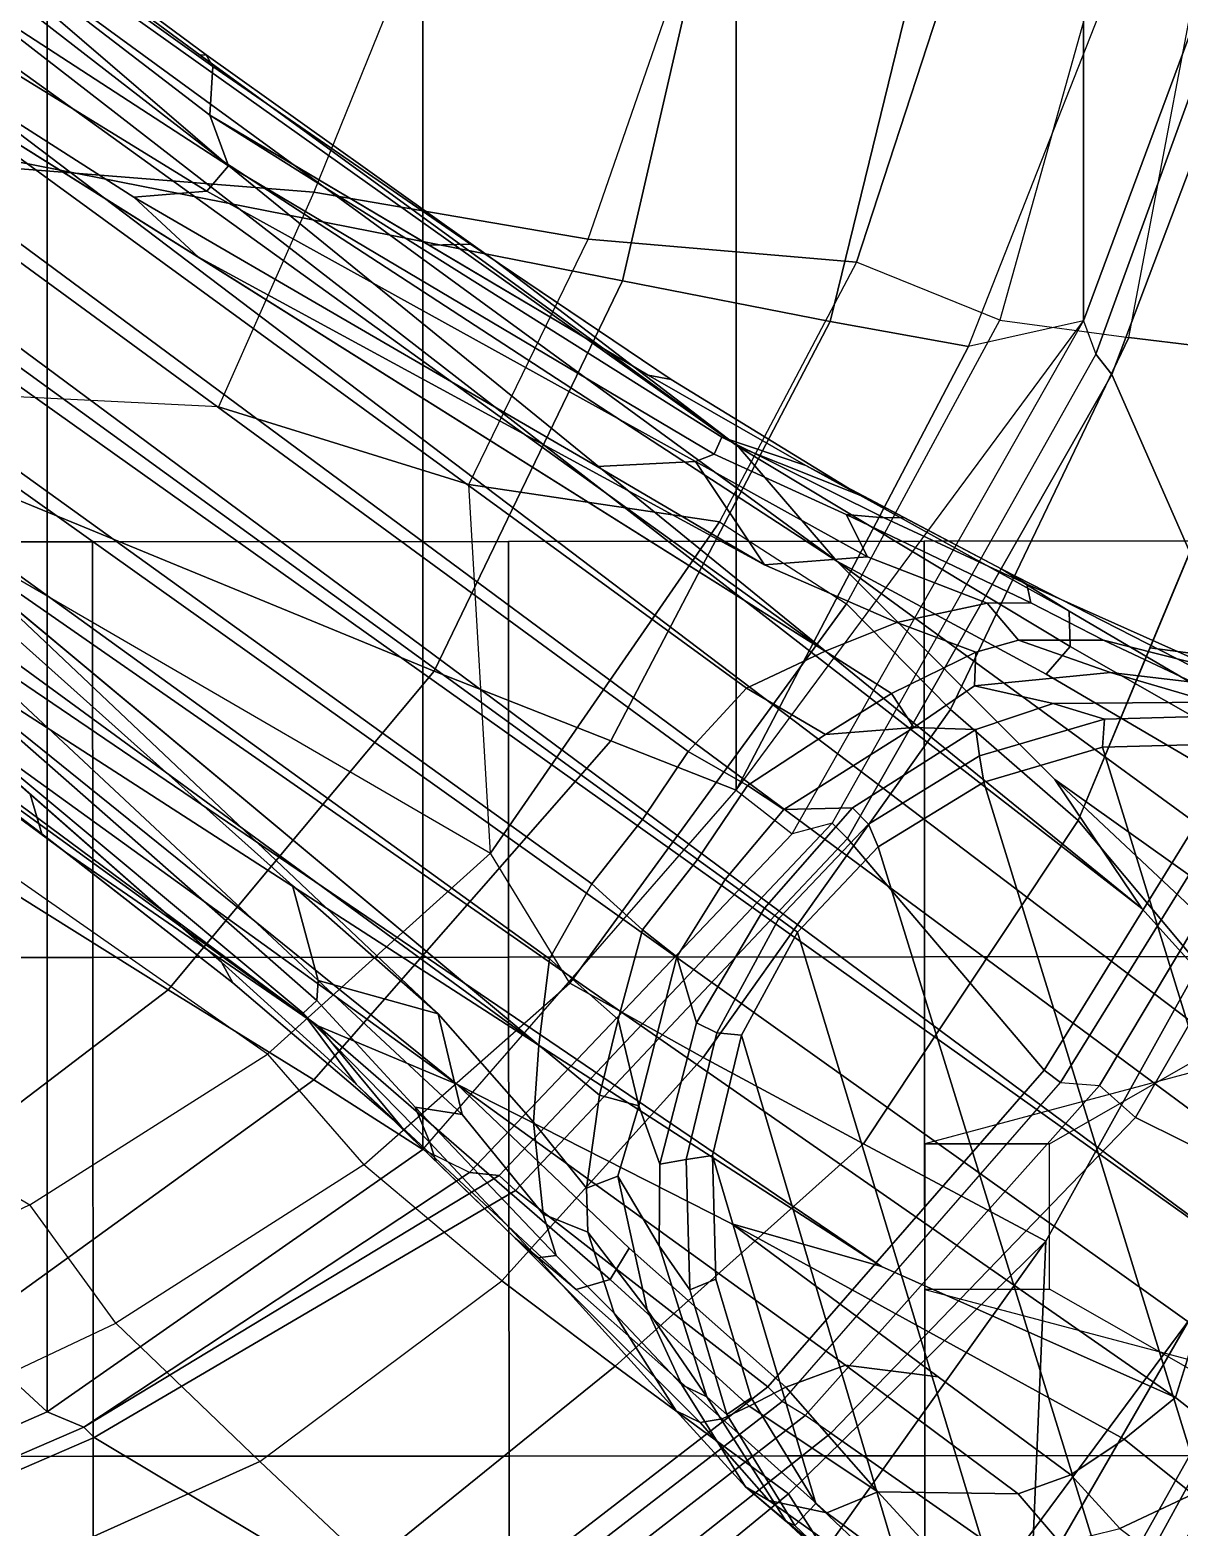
# Model space of a CAD drawing. Header units: inches. Extents: x -15.6 to 12, y -13.7 to 13.7.
# Drawn here: x 9.017 to 10.744, y -8.284 to -6.033 of the extents above; entities that cross this region are included whole.
import ezdxf

# ---------------------------------------------------------------- set-up
doc = ezdxf.new("R2010")
doc.units = ezdxf.units.IN
doc.header["$MEASUREMENT"] = 0
for name, color, linetype in [('SEAT-BASE', 5, 'Continuous'), ('SEAT-CASTER', 5, 'Continuous'), ('SEAT-FABRIC', 5, 'Continuous'), ('SEAT-FRAME', 5, 'Continuous')]:
    doc.layers.add(name, color=color, linetype=linetype)

msp = doc.modelspace()

# ---------------------------------------------------------------- linework, layer by layer
at = {"layer": 'SEAT-BASE'}
for points in [[(1.2583, -0.5087, 4.3018), (10.212, -6.9666, 3.2423), (10.0935, -7.0222, 3.1616), (1.2453, -0.5667, 4.1832)], [(1.2583, -0.5087, 4.3018), (1.6317, -0.6604, 5.6622), (8.3276, -5.7822, 3.9879), (10.212, -6.9666, 3.2423)], [(1.2144, -0.6768, 4.119), (1.2453, -0.5667, 4.1832), (10.0935, -7.0222, 3.1616), (10.0057, -7.1175, 3.1096)], [(1.8442, -0.7627, 6.6264), (11.0112, -7.713, 4.1389), (10.6876, -7.3537, 4.2077), (1.9818, -0.6018, 6.5161)], [(10.6876, -7.3537, 4.2077), (9.3076, -6.2305, 4.5256), (2.1183, -0.6616, 6.4477), (1.9818, -0.6018, 6.5161)], [(2.1183, -0.6616, 6.4477), (9.3076, -6.2305, 4.5256), (8.7499, -5.7517, 4.6397), (2.1513, -0.6307, 6.3972)], [(1.2144, -0.6768, 4.119), (10.0057, -7.1175, 3.1096), (9.9373, -7.2199, 3.0957), (1.1167, -0.8113, 4.119)], [(10.9221, -7.7762, 4.1776), (11.0112, -7.713, 4.1389), (1.8442, -0.7627, 6.6264), (1.7632, -0.9924, 6.6746)], [(1.1167, -0.8113, 4.119), (9.9373, -7.2199, 3.0957), (9.861, -7.3166, 3.1096), (1.019, -0.9459, 4.119)], [(0.9238, -1.0093, 4.1832), (1.019, -0.9459, 4.119), (9.861, -7.3166, 3.1096), (9.7976, -7.4295, 3.1616)], [(0.9238, -1.0093, 4.1832), (9.7976, -7.4295, 3.1616), (9.7813, -7.5593, 3.2423), (0.8726, -1.0395, 4.3018)], [(10.8603, -7.8897, 4.1833), (10.9221, -7.7762, 4.1776), (1.7632, -0.9924, 6.6746), (1.7169, -1.1045, 6.6862)], [(1.1323, -1.3477, 5.6622), (0.8726, -1.0395, 4.3018), (9.7813, -7.5593, 3.2423), (8.0726, -6.1332, 3.9879)], [(10.8603, -7.8897, 4.1833), (1.7169, -1.1045, 6.6862), (1.581, -1.2915, 6.6862), (10.8596, -7.8907, 4.1833)], [(1.581, -1.2915, 6.6862), (1.4887, -1.3703, 6.6746), (10.7707, -7.9846, 4.1776), (10.8596, -7.8907, 4.1833)], [(1.4887, -1.3703, 6.6746), (1.2953, -1.5183, 6.6264), (10.7381, -8.0888, 4.1389), (10.7707, -7.9846, 4.1776)], [(1.1848, -1.6988, 6.5161), (10.2964, -7.8921, 4.2077), (10.7381, -8.0888, 4.1389), (1.2953, -1.5183, 6.6264)], [(1.1848, -1.6988, 6.5161), (1.2838, -1.8102, 6.4477), (8.8018, -6.9268, 4.5256), (10.2964, -7.8921, 4.2077)], [(10.2295, -6.8314, 4.2497), (10.0817, -6.6598, 4.2317), (8.6059, -5.6101, 4.6557), (8.7499, -5.7517, 4.6397)], [(10.0817, -6.6598, 4.2317), (9.2724, -6.0707, 4.416), (8.7647, -5.697, 4.5664), (8.6059, -5.6101, 4.6557)], [(9.3151, -6.237, 4.1894), (9.2825, -6.2752, 4.1118), (8.4075, -5.7367, 4.297), (8.4414, -5.6689, 4.4046)], [(8.7338, -5.7362, 4.4201), (9.2871, -6.1608, 4.2504), (9.3151, -6.237, 4.1894), (8.4414, -5.6689, 4.4046)], [(9.2818, -6.0703, 4.3884), (9.2917, -6.0879, 4.3311), (8.7589, -5.7068, 4.4593), (8.7405, -5.6696, 4.5207)], [(8.7647, -5.697, 4.5664), (9.2724, -6.0707, 4.416), (9.2818, -6.0703, 4.3884), (8.7405, -5.6696, 4.5207)], [(8.7589, -5.7068, 4.4593), (9.2917, -6.0879, 4.3311), (9.2871, -6.1608, 4.2504), (8.7338, -5.7362, 4.4201)], [(8.4075, -5.7367, 4.297), (9.2825, -6.2752, 4.1118), (9.173, -6.284, 3.9866), (8.366, -5.7674, 4.1787)], [(10.2295, -6.8314, 4.2497), (10.2295, -6.8314, 4.2497), (8.7499, -5.7517, 4.6397), (9.3076, -6.2305, 4.5256)], [(9.173, -6.284, 3.9866), (9.2698, -6.3744, 3.6151), (8.3276, -5.7822, 3.9879), (8.366, -5.7674, 4.1787)], [(10.0817, -6.6598, 4.2317), (9.7158, -6.38, 4.2699), (9.2818, -6.0703, 4.3884), (9.2724, -6.0707, 4.416)], [(9.6787, -6.3547, 4.2507), (9.2917, -6.0879, 4.3311), (9.2818, -6.0703, 4.3884), (9.7158, -6.38, 4.2699)], [(9.2917, -6.0879, 4.3311), (9.6787, -6.3547, 4.2507), (9.6165, -6.3564, 4.1842), (9.2871, -6.1608, 4.2504)], [(9.3151, -6.237, 4.1894), (9.2871, -6.1608, 4.2504), (10.0565, -6.645, 4.0229), (10.0448, -6.6706, 3.9542)], [(9.2871, -6.1608, 4.2504), (9.9459, -6.552, 4.118), (10.1827, -6.6878, 4.0514), (10.0565, -6.645, 4.0229)], [(10.5569, -7.1597, 4.209), (10.2295, -6.8314, 4.2497), (9.3076, -6.2305, 4.5256), (10.6876, -7.3537, 4.2077)], [(10.017, -6.6817, 3.8836), (9.2825, -6.2752, 4.1118), (9.3151, -6.237, 4.1894), (10.0448, -6.6706, 3.9542)], [(10.017, -6.6817, 3.8836), (9.869, -6.6891, 3.6212), (9.173, -6.284, 3.9866), (9.2825, -6.2752, 4.1118)], [(10.1205, -6.8372, 3.4546), (9.2698, -6.3744, 3.6151), (9.173, -6.284, 3.9866), (9.869, -6.6891, 3.6212)], [(9.6165, -6.3564, 4.1842), (9.6787, -6.3547, 4.2507), (9.9804, -6.5584, 4.1628), (9.9459, -6.552, 4.118)], [(9.7158, -6.38, 4.2699), (9.9804, -6.5584, 4.1628), (9.6787, -6.3547, 4.2507), (9.7158, -6.38, 4.2699)], [(10.212, -6.9666, 3.2423), (9.2698, -6.3744, 3.6151), (10.1205, -6.8372, 3.4546), (10.3195, -6.9237, 3.3711)], [(9.7158, -6.38, 4.2699), (10.0817, -6.6598, 4.2317), (10.2641, -6.7322, 4.0827), (9.9804, -6.5584, 4.1628)], [(8.1741, -6.5443, 4.6397), (7.9949, -6.4511, 4.6557), (9.4493, -7.5303, 4.2317), (9.6581, -7.6178, 4.2497)], [(7.9949, -6.4511, 4.6557), (8.1267, -6.5753, 4.5664), (8.6389, -6.9426, 4.416), (9.4493, -7.5303, 4.2317)], [(8.8018, -6.9268, 4.5256), (8.1741, -6.5443, 4.6397), (9.6581, -7.6178, 4.2497)], [(9.9804, -6.5584, 4.1628), (10.2641, -6.7322, 4.0827), (10.1827, -6.6878, 4.0514), (9.9459, -6.552, 4.118)], [(10.0565, -6.645, 4.0229), (10.3004, -6.7661, 3.9362), (10.2432, -6.7614, 3.887), (10.0448, -6.6706, 3.9542)], [(10.1827, -6.6878, 4.0514), (10.3299, -6.7656, 3.9883), (10.3004, -6.7661, 3.9362), (10.0565, -6.645, 4.0229)], [(10.0817, -6.6598, 4.2317), (10.2295, -6.8314, 4.2497), (10.544, -7.0015, 4.1297), (10.5801, -6.96, 4.0508)], [(10.2641, -6.7322, 4.0827), (10.0817, -6.6598, 4.2317), (10.5801, -6.96, 4.0508), (10.5783, -6.9067, 3.9476)], [(9.869, -6.6891, 3.6212), (9.869, -6.6891, 3.6212), (10.017, -6.6817, 3.8836), (10.1205, -6.8372, 3.4546)], [(10.017, -6.6817, 3.8836), (10.0448, -6.6706, 3.9542), (10.2432, -6.7614, 3.887), (10.2754, -6.8251, 3.6382)], [(10.1205, -6.8372, 3.4546), (10.017, -6.6817, 3.8836), (10.2754, -6.8251, 3.6382), (10.1205, -6.8372, 3.4546)], [(10.1827, -6.6878, 4.0514), (10.2641, -6.7322, 4.0827), (10.5783, -6.9067, 3.9476), (10.4771, -6.8434, 3.9252)], [(10.2432, -6.7614, 3.887), (10.3004, -6.7661, 3.9362), (10.5151, -6.8662, 3.8366), (10.5209, -6.894, 3.6521)], [(10.2432, -6.7614, 3.887), (10.5209, -6.894, 3.6521), (10.4555, -6.8944, 3.5576), (10.2754, -6.8251, 3.6382)], [(10.3004, -6.7661, 3.9362), (10.3299, -6.7656, 3.9883), (10.4771, -6.8434, 3.9252), (10.5151, -6.8662, 3.8366)], [(9.4114, -7.3189, 3.6212), (8.8111, -6.7822, 3.9866), (8.9269, -6.8463, 3.6151), (9.63, -7.5123, 3.4546)], [(8.8365, -6.889, 4.1118), (8.8111, -6.7822, 3.9866), (9.4114, -7.3189, 3.6212), (9.4501, -7.462, 3.8836)], [(10.2754, -6.8251, 3.6382), (10.4555, -6.8944, 3.5576), (10.3195, -6.9237, 3.3711), (10.1205, -6.8372, 3.4546)], [(10.5569, -7.1597, 4.209), (10.8714, -7.3838, 4.1157), (10.8117, -7.2567, 4.0889), (10.2295, -6.8314, 4.2497)], [(10.8157, -7.161, 4.0121), (10.544, -7.0015, 4.1297), (10.2295, -6.8314, 4.2497), (10.8117, -7.2567, 4.0889)], [(9.7737, -7.6749, 3.3711), (9.63, -7.5123, 3.4546), (8.9269, -6.8463, 3.6151), (9.7813, -7.5593, 3.2423)], [(10.4771, -6.8434, 3.9252), (10.8262, -7.0221, 3.7598), (10.7986, -6.9931, 3.6981), (10.5151, -6.8662, 3.8366)], [(10.5783, -6.9067, 3.9476), (10.8312, -7.0551, 3.8395), (10.8262, -7.0221, 3.7598), (10.4771, -6.8434, 3.9252)], [(10.5151, -6.8662, 3.8366), (10.7986, -6.9931, 3.6981), (10.6303, -6.9502, 3.4853), (10.5209, -6.894, 3.6521)], [(9.4481, -7.4919, 3.9542), (8.8103, -6.9318, 4.1894), (8.8365, -6.889, 4.1118), (9.4501, -7.462, 3.8836)], [(10.3195, -6.9237, 3.3711), (10.4555, -6.8944, 3.5576), (10.5022, -6.9501, 3.3761), (10.4384, -6.9684, 3.297)], [(10.5022, -6.9501, 3.3761), (10.4555, -6.8944, 3.5576), (10.5209, -6.894, 3.6521), (10.6303, -6.9502, 3.4853)], [(10.5801, -6.96, 4.0508), (10.8255, -7.0998, 3.9284), (10.8312, -7.0551, 3.8395), (10.5783, -6.9067, 3.9476)], [(8.7292, -6.9288, 4.2504), (9.017, -7.1816, 4.1842), (9.0346, -7.2412, 4.2507), (8.6612, -6.9557, 4.3311)], [(9.4481, -7.4919, 3.9542), (9.4274, -7.5109, 4.0229), (8.7292, -6.9288, 4.2504), (8.8103, -6.9318, 4.1894)], [(9.4274, -7.5109, 4.0229), (9.5071, -7.6176, 4.0514), (9.3048, -7.4345, 4.118), (8.7292, -6.9288, 4.2504)], [(10.2964, -7.8921, 4.2077), (8.8018, -6.9268, 4.5256), (9.6581, -7.6178, 4.2497), (10.0716, -7.8278, 4.209)], [(10.3195, -6.9237, 3.3711), (10.4384, -6.9684, 3.297), (10.3115, -7.0306, 3.1548), (10.212, -6.9666, 3.2423)], [(8.6389, -6.9426, 4.416), (8.6415, -6.9517, 4.3884), (9.0701, -7.2688, 4.2699), (9.4493, -7.5303, 4.2317)], [(9.0701, -7.2688, 4.2699), (8.6415, -6.9517, 4.3884), (8.6612, -6.9557, 4.3311), (9.0346, -7.2412, 4.2507)], [(10.6407, -6.9987, 3.2302), (10.4361, -7.019, 3.1629), (10.4384, -6.9684, 3.297), (10.5022, -6.9501, 3.3761)], [(10.6303, -6.9502, 3.4853), (10.7639, -7.0134, 3.2382), (10.6407, -6.9987, 3.2302), (10.5022, -6.9501, 3.3761)], [(10.6303, -6.9502, 3.4853), (10.7986, -6.9931, 3.6981), (10.9392, -7.057, 3.395), (10.7639, -7.0134, 3.2382)], [(10.3115, -7.0306, 3.1548), (10.2121, -7.0919, 3.0957), (10.0935, -7.0222, 3.1616), (10.212, -6.9666, 3.2423)], [(10.4361, -7.019, 3.1629), (10.3451, -7.0818, 3.053), (10.3115, -7.0306, 3.1548), (10.4384, -6.9684, 3.297)], [(10.544, -7.0015, 4.1297), (10.8157, -7.161, 4.0121), (10.8255, -7.0998, 3.9284), (10.5801, -6.96, 4.0508)], [(10.6407, -6.9987, 3.2302), (10.7929, -7.0435, 3.0257), (10.5547, -7.0456, 3.0201), (10.4361, -7.019, 3.1629)], [(10.7929, -7.0435, 3.0257), (10.6407, -6.9987, 3.2302), (10.7639, -7.0134, 3.2382), (10.7929, -7.0435, 3.0257)], [(10.0057, -7.1175, 3.1096), (10.0935, -7.0222, 3.1616), (10.2121, -7.0919, 3.0957), (10.0953, -7.1688, 3.0684)], [(10.3451, -7.0818, 3.053), (10.4361, -7.019, 3.1629), (10.5547, -7.0456, 3.0201), (10.4384, -7.0846, 2.9578)], [(10.3451, -7.0818, 3.053), (10.3451, -7.0818, 3.053), (10.2121, -7.0919, 3.0957), (10.3115, -7.0306, 3.1548)], [(10.6317, -7.0688, 2.6048), (10.5547, -7.0456, 3.0201), (10.7929, -7.0435, 3.0257), (10.8274, -7.0637, 2.6048)], [(10.4384, -7.0846, 2.9578), (10.5547, -7.0456, 3.0201), (10.6317, -7.0688, 2.6048), (10.444, -7.1244, 2.6048)], [(10.8147, -7.1063, 2.5724), (10.6287, -7.1112, 2.5724), (10.6317, -7.0688, 2.6048), (10.8274, -7.0637, 2.6048)], [(10.2121, -7.0919, 3.0957), (10.3451, -7.0818, 3.053), (10.1498, -7.2051, 3.0153), (10.0953, -7.1688, 3.0684)], [(10.1498, -7.2051, 3.0153), (10.3451, -7.0818, 3.053), (10.4384, -7.0846, 2.9578), (10.2531, -7.2025, 2.9051)], [(10.277, -7.2267, 2.6048), (10.2531, -7.2025, 2.9051), (10.4384, -7.0846, 2.9578), (10.444, -7.1244, 2.6048)], [(10.6287, -7.1112, 2.5724), (10.4503, -7.164, 2.5724), (10.444, -7.1244, 2.6048), (10.6317, -7.0688, 2.6048)], [(11.0414, -8.4507, 2.5724), (10.863, -8.5035, 2.5724), (10.4503, -7.164, 2.5724), (10.6287, -7.1112, 2.5724)], [(11.0414, -8.4507, 2.5724), (10.6287, -7.1112, 2.5724), (10.8147, -7.1063, 2.5724), (11.2, -8.3534, 2.5724)], [(9.9373, -7.2199, 3.0957), (10.0057, -7.1175, 3.1096), (10.0953, -7.1688, 3.0684), (10.0198, -7.2798, 3.0501)], [(10.4503, -7.164, 2.5724), (10.2917, -7.2612, 2.5724), (10.277, -7.2267, 2.6048), (10.444, -7.1244, 2.6048)], [(10.0953, -7.1688, 3.0684), (10.1498, -7.2051, 3.0153), (10.0617, -7.3103, 3.0066), (10.0198, -7.2798, 3.0501)], [(10.677, -8.5084, 2.5724), (10.2917, -7.2612, 2.5724), (10.4503, -7.164, 2.5724), (10.863, -8.5035, 2.5724)], [(11.0472, -7.6204, 4.1008), (10.5569, -7.1597, 4.209), (10.6876, -7.3537, 4.2077), (11.0112, -7.713, 4.1389)], [(11.0732, -7.5278, 4.0477), (10.8714, -7.3838, 4.1157), (10.5569, -7.1597, 4.209), (11.0472, -7.6204, 4.1008)], [(9.3048, -7.4345, 4.118), (9.3215, -7.4653, 4.1628), (9.0346, -7.2412, 4.2507), (9.017, -7.1816, 4.1842)], [(10.0617, -7.3103, 3.0066), (10.1498, -7.2051, 3.0153), (10.2531, -7.2025, 2.9051), (10.1207, -7.3531, 2.8947)], [(10.1207, -7.3531, 2.8947), (10.2531, -7.2025, 2.9051), (10.277, -7.2267, 2.6048), (10.1422, -7.3688, 2.6048)], [(10.0198, -7.2798, 3.0501), (9.9375, -7.386, 3.0684), (9.861, -7.3166, 3.1096), (9.9373, -7.2199, 3.0957)], [(9.0701, -7.2688, 4.2699), (9.0346, -7.2412, 4.2507), (9.3215, -7.4653, 4.1628), (9.0701, -7.2688, 4.2699)], [(10.2917, -7.2612, 2.5724), (10.1703, -7.3892, 2.5724), (10.1422, -7.3688, 2.6048), (10.277, -7.2267, 2.6048)], [(9.3215, -7.4653, 4.1628), (9.5745, -7.6814, 4.0827), (9.4493, -7.5303, 4.2317), (9.0701, -7.2688, 4.2699)], [(10.677, -8.5084, 2.5724), (10.4961, -8.4649, 2.5724), (10.1703, -7.3892, 2.5724), (10.2917, -7.2612, 2.5724)], [(10.0198, -7.2798, 3.0501), (10.0617, -7.3103, 3.0066), (9.9889, -7.4265, 3.0153), (9.9375, -7.386, 3.0684)], [(10.1207, -7.3531, 2.8947), (10.0184, -7.5256, 2.9051), (9.9889, -7.4265, 3.0153), (10.0617, -7.3103, 3.0066)], [(9.63, -7.5123, 3.4546), (9.4501, -7.462, 3.8836), (9.4114, -7.3189, 3.6212)], [(9.9375, -7.386, 3.0684), (9.9005, -7.5208, 3.0957), (9.7976, -7.4295, 3.1616), (9.861, -7.3166, 3.1096)], [(10.1422, -7.3688, 2.6048), (10.0488, -7.5408, 2.6048), (10.0184, -7.5256, 2.9051), (10.1207, -7.3531, 2.8947)], [(10.0488, -7.5408, 2.6048), (10.1422, -7.3688, 2.6048), (10.1703, -7.3892, 2.5724), (10.0861, -7.5441, 2.5724)], [(9.9375, -7.386, 3.0684), (9.9889, -7.4265, 3.0153), (9.932, -7.6503, 3.053), (9.9005, -7.5208, 3.0957)], [(10.3326, -8.3762, 2.5724), (10.0861, -7.5441, 2.5724), (10.1703, -7.3892, 2.5724), (10.4961, -8.4649, 2.5724)], [(10.0184, -7.5256, 2.9051), (9.9635, -7.7382, 2.9578), (9.932, -7.6503, 3.053), (9.9889, -7.4265, 3.0153)], [(9.3048, -7.4345, 4.118), (9.5071, -7.6176, 4.0514), (9.5745, -7.6814, 4.0827), (9.3215, -7.4653, 4.1628)], [(9.7813, -7.5593, 3.2423), (9.7976, -7.4295, 3.1616), (9.9005, -7.5208, 3.0957), (9.8729, -7.6342, 3.1548)], [(9.6664, -7.6634, 3.6382), (9.5957, -7.6525, 3.887), (9.4481, -7.4919, 3.9542), (9.4501, -7.462, 3.8836)], [(9.63, -7.5123, 3.4546), (9.6664, -7.6634, 3.6382), (9.4501, -7.462, 3.8836), (9.63, -7.5123, 3.4546)], [(9.4481, -7.4919, 3.9542), (9.5957, -7.6525, 3.887), (9.6179, -7.7054, 3.9362), (9.4274, -7.5109, 4.0229)], [(9.4274, -7.5109, 4.0229), (9.6179, -7.7054, 3.9362), (9.6266, -7.7336, 3.9883), (9.5071, -7.6176, 4.0514)], [(9.63, -7.5123, 3.4546), (9.7737, -7.6749, 3.3711), (9.7879, -7.8133, 3.5576), (9.6664, -7.6634, 3.6382)], [(9.8888, -7.9115, 4.0508), (9.9171, -7.8643, 4.1297), (9.6581, -7.6178, 4.2497), (9.4493, -7.5303, 4.2317)], [(9.8375, -7.9263, 3.9476), (9.8888, -7.9115, 4.0508), (9.4493, -7.5303, 4.2317), (9.5745, -7.6814, 4.0827)], [(9.8729, -7.6342, 3.1548), (9.9005, -7.5208, 3.0957), (9.932, -7.6503, 3.053)], [(10.0031, -7.7312, 2.6048), (9.9635, -7.7382, 2.9578), (10.0184, -7.5256, 2.9051), (10.0488, -7.5408, 2.6048)], [(9.7813, -7.5593, 3.2423), (9.8729, -7.6342, 3.1548), (9.853, -7.7742, 3.297), (9.7737, -7.6749, 3.3711)], [(10.0031, -7.7312, 2.6048), (10.0488, -7.5408, 2.6048), (10.0861, -7.5441, 2.5724), (10.0427, -7.7251, 2.5724)], [(10.3326, -8.3762, 2.5724), (10.1976, -8.2481, 2.5724), (10.0427, -7.7251, 2.5724), (10.0861, -7.5441, 2.5724)], [(9.7461, -7.8496, 3.9252), (9.8375, -7.9263, 3.9476), (9.5745, -7.6814, 4.0827), (9.5071, -7.6176, 4.0514)], [(9.6581, -7.6178, 4.2497), (10.2426, -8.0401, 4.0889), (10.3818, -8.0576, 4.1157), (10.0716, -7.8278, 4.209)], [(10.2426, -8.0401, 4.0889), (9.6581, -7.6178, 4.2497), (9.9171, -7.8643, 4.1297), (10.1528, -8.0734, 4.0121)], [(9.8077, -7.8756, 3.6521), (9.7795, -7.8787, 3.8366), (9.6179, -7.7054, 3.9362), (9.5957, -7.6525, 3.887)], [(9.6664, -7.6634, 3.6382), (9.7879, -7.8133, 3.5576), (9.8077, -7.8756, 3.6521), (9.5957, -7.6525, 3.887)], [(9.853, -7.7742, 3.297), (9.8729, -7.6342, 3.1548), (9.932, -7.6503, 3.053), (9.9004, -7.7563, 3.1629)], [(9.9635, -7.7382, 2.9578), (9.9624, -7.8609, 3.0201), (9.9004, -7.7563, 3.1629), (9.932, -7.6503, 3.053)], [(9.853, -7.7742, 3.297), (9.8552, -7.8405, 3.3761), (9.7879, -7.8133, 3.5576), (9.7737, -7.6749, 3.3711)], [(9.7795, -7.8787, 3.8366), (9.7461, -7.8496, 3.9252), (9.6266, -7.7336, 3.9883), (9.6179, -7.7054, 3.9362)], [(10.0031, -7.7312, 2.6048), (10.0082, -7.927, 2.6048), (9.9624, -7.8609, 3.0201), (9.9635, -7.7382, 2.9578)], [(10.0082, -7.927, 2.6048), (10.0031, -7.7312, 2.6048), (10.0427, -7.7251, 2.5724), (10.0476, -7.9111, 2.5724)], [(10.1004, -8.0894, 2.5724), (10.0476, -7.9111, 2.5724), (10.0427, -7.7251, 2.5724), (10.1976, -8.2481, 2.5724)], [(9.8552, -7.8405, 3.3761), (9.853, -7.7742, 3.297), (9.9004, -7.7563, 3.1629), (9.9443, -7.9572, 3.2302)], [(9.9004, -7.7563, 3.1629), (9.9624, -7.8609, 3.0201), (10.034, -8.0881, 3.0257), (9.9443, -7.9572, 3.2302)], [(9.8949, -7.9623, 3.4853), (9.8077, -7.8756, 3.6521), (9.7879, -7.8133, 3.5576), (9.8552, -7.8405, 3.3761)], [(10.7381, -8.0888, 4.1389), (10.2964, -7.8921, 4.2077), (10.0716, -7.8278, 4.209), (10.6612, -8.1517, 4.1008)], [(10.6612, -8.1517, 4.1008), (10.0716, -7.8278, 4.209), (10.3818, -8.0576, 4.1157), (10.5811, -8.205, 4.0477)], [(9.7795, -7.8787, 3.8366), (9.9878, -8.1091, 3.6981), (10.0239, -8.1264, 3.7598), (9.7461, -7.8496, 3.9252)], [(9.7461, -7.8496, 3.9252), (10.0239, -8.1264, 3.7598), (10.0568, -8.1209, 3.8395), (9.8375, -7.9263, 3.9476)], [(9.8552, -7.8405, 3.3761), (9.9443, -7.9572, 3.2302), (9.9964, -8.0698, 3.2382), (9.8949, -7.9623, 3.4853)], [(9.8077, -7.8756, 3.6521), (9.8949, -7.9623, 3.4853), (9.9878, -8.1091, 3.6981), (9.7795, -7.8787, 3.8366)], [(9.8888, -7.9115, 4.0508), (10.0976, -8.1017, 3.9284), (10.1528, -8.0734, 4.0121), (9.9171, -7.8643, 4.1297)], [(10.0638, -8.1147, 2.6048), (10.034, -8.0881, 3.0257), (9.9624, -7.8609, 3.0201), (10.0082, -7.927, 2.6048)], [(9.8375, -7.9263, 3.9476), (10.0568, -8.1209, 3.8395), (10.0976, -8.1017, 3.9284), (9.8888, -7.9115, 4.0508)], [(10.0638, -8.1147, 2.6048), (10.0082, -7.927, 2.6048), (10.0476, -7.9111, 2.5724), (10.1004, -8.0894, 2.5724)], [(9.9964, -8.0698, 3.2382), (10.092, -8.223, 3.395), (9.9878, -8.1091, 3.6981), (9.8949, -7.9623, 3.4853)], [(10.034, -8.0881, 3.0257), (9.9964, -8.0698, 3.2382), (9.9443, -7.9572, 3.2302), (10.034, -8.0881, 3.0257)], [(10.7381, -8.0888, 4.1389), (10.8989, -8.2155, 4.0332), (10.978, -8.1412, 4.059), (10.7707, -7.9846, 4.1776)], [(10.1528, -8.0734, 4.0121), (10.2908, -8.2308, 3.8747), (10.5018, -8.2337, 3.9934), (10.2426, -8.0401, 4.0889)], [(10.5811, -8.205, 4.0477), (10.3818, -8.0576, 4.1157), (10.2426, -8.0401, 4.0889), (10.5018, -8.2337, 3.9934)], [(9.9964, -8.0698, 3.2382), (10.034, -8.0881, 3.0257), (10.153, -8.2752, 3.1412), (10.092, -8.223, 3.395)], [(10.2908, -8.2308, 3.8747), (10.1528, -8.0734, 4.0121), (10.0976, -8.1017, 3.9284), (10.2908, -8.2308, 3.8747)], [(10.0638, -8.1147, 2.6048), (10.1661, -8.2816, 2.6048), (10.153, -8.2752, 3.1412), (10.034, -8.0881, 3.0257)], [(10.0568, -8.1209, 3.8395), (10.2145, -8.2624, 3.7177), (10.2908, -8.2308, 3.8747), (10.0976, -8.1017, 3.9284)], [(10.1661, -8.2816, 2.6048), (10.0638, -8.1147, 2.6048), (10.1004, -8.0894, 2.5724), (10.1976, -8.2481, 2.5724)], [(10.7381, -8.0888, 4.1389), (10.6612, -8.1517, 4.1008), (10.7645, -8.234, 4.0356), (10.8989, -8.2155, 4.0332)], [(9.9878, -8.1091, 3.6981), (10.092, -8.223, 3.395), (10.1273, -8.2437, 3.5956), (10.0239, -8.1264, 3.7598)], [(10.1273, -8.2437, 3.5956), (10.2145, -8.2624, 3.7177), (10.0568, -8.1209, 3.8395), (10.0239, -8.1264, 3.7598)], [(10.5811, -8.205, 4.0477), (10.6546, -8.2858, 3.9782), (10.7645, -8.234, 4.0356), (10.6612, -8.1517, 4.1008)], [(10.5811, -8.205, 4.0477), (10.5018, -8.2337, 3.9934), (10.5657, -8.3081, 3.9225), (10.6546, -8.2858, 3.9782)], [(10.153, -8.2752, 3.1412), (10.2802, -8.3938, 3.2632), (10.2645, -8.3681, 3.4209), (10.092, -8.223, 3.395)], [(10.2157, -8.3068, 3.5709), (10.1273, -8.2437, 3.5956), (10.092, -8.223, 3.395), (10.2645, -8.3681, 3.4209)], [(10.3554, -8.3673, 3.6344), (10.4175, -8.3688, 3.7066), (10.2908, -8.2308, 3.8747), (10.2145, -8.2624, 3.7177)], [(10.4175, -8.3688, 3.7066), (10.5657, -8.3081, 3.9225), (10.5018, -8.2337, 3.9934), (10.2908, -8.2308, 3.8747)], [(10.7776, -8.3785, 3.859), (10.8938, -8.3446, 3.8963), (10.7645, -8.234, 4.0356), (10.6546, -8.2858, 3.9782)], [(10.1273, -8.2437, 3.5956), (10.2157, -8.3068, 3.5709), (10.3554, -8.3673, 3.6344), (10.2145, -8.2624, 3.7177)], [(10.3082, -8.4164, 2.6048), (10.1661, -8.2816, 2.6048), (10.1976, -8.2481, 2.5724), (10.3326, -8.3762, 2.5724)], [(10.3082, -8.4164, 2.6048), (10.2802, -8.3938, 3.2632), (10.153, -8.2752, 3.1412), (10.1661, -8.2816, 2.6048)]]:
    msp.add_3dface(points, dxfattribs=at)
at = {"layer": 'SEAT-CASTER'}
for points, invisible_edges in [([(9.7357, -6.8019, 0.0025), (8.4857, -6.8028, 1.2525), (8.6732, -6.8027, 1.8775), (10.3607, -6.8014, 0.1587)], 5), ([(9.1107, -6.8023, 0.1587), (8.6732, -6.8027, 0.6275), (8.4857, -6.8028, 1.2525), (9.7357, -6.8019, 0.0025)], 4), ([(10.3607, -6.8014, 0.1587), (8.6732, -6.8027, 1.8775), (9.1107, -6.8023, 2.3462), (10.8294, -6.801, 0.6275)], 5), ([(10.8294, -6.801, 0.6275), (9.1107, -6.8023, 2.3462), (9.7357, -6.8019, 2.5025), (10.9857, -6.8009, 1.2525)], 5), ([(10.9857, -6.8009, 1.2525), (9.7357, -6.8019, 2.5025), (10.3607, -6.8014, 2.3462), (10.8294, -6.801, 1.8775)], 1), ([(8.4861, -7.4278, 1.2525), (9.7361, -7.4269, 0.0025), (10.3611, -7.4264, 0.1587), (8.6736, -7.4277, 1.8775)], 5), ([(8.6736, -7.4277, 0.6275), (9.1111, -7.4273, 0.1587), (9.7361, -7.4269, 0.0025), (8.4861, -7.4278, 1.2525)], 4), ([(8.6736, -7.4277, 1.8775), (10.3611, -7.4264, 0.1587), (10.8299, -7.426, 0.6275), (9.1111, -7.4273, 2.3462)], 5), ([(9.1111, -7.4273, 2.3462), (10.8299, -7.426, 0.6275), (10.9861, -7.4259, 1.2525), (9.7361, -7.4269, 2.5025)], 5), ([(9.7361, -7.4269, 2.5025), (10.9861, -7.4259, 1.2525), (10.8299, -7.426, 1.8775), (10.3611, -7.4264, 2.3462)], 1), ([(9.7367, -8.1769, 0.0025), (8.4867, -8.1778, 1.2525), (8.6742, -8.1777, 1.8775), (10.3617, -8.1764, 0.1587)], 5), ([(9.1117, -8.1773, 0.1587), (8.6742, -8.1777, 0.6275), (8.4867, -8.1778, 1.2525), (9.7367, -8.1769, 0.0025)], 4), ([(10.3617, -8.1764, 0.1587), (8.6742, -8.1777, 1.8775), (9.1117, -8.1773, 2.3462), (10.8305, -8.176, 0.6275)], 5), ([(10.8305, -8.176, 0.6275), (9.1117, -8.1773, 2.3462), (9.7367, -8.1769, 2.5025), (10.9867, -8.1759, 1.2525)], 5), ([(10.9867, -8.1759, 1.2525), (9.7367, -8.1769, 2.5025), (10.3617, -8.1764, 2.3462), (10.8305, -8.176, 1.8775)], 1)]:
    msp.add_3dface(points, dxfattribs=dict(at, invisible_edges=invisible_edges))
at = {"layer": 'SEAT-CASTER', "linetype": 'Continuous'}
for points in [[(9.1107, -6.8023, 0.1587), (9.1111, -7.4273, 0.1587), (8.6736, -7.4277, 0.6275), (8.6732, -6.8027, 0.6275)], [(8.6732, -6.8027, 1.8775), (8.6736, -7.4277, 1.8775), (9.1111, -7.4273, 2.3462), (9.1107, -6.8023, 2.3462)], [(9.7357, -6.8019, 0.0025), (9.7361, -7.4269, 0.0025), (9.1111, -7.4273, 0.1587), (9.1107, -6.8023, 0.1587)], [(9.1107, -6.8023, 2.3462), (9.1111, -7.4273, 2.3462), (9.7361, -7.4269, 2.5025), (9.7357, -6.8019, 2.5025)], [(10.3607, -6.8014, 0.1587), (10.3611, -7.4264, 0.1587), (9.7361, -7.4269, 0.0025), (9.7357, -6.8019, 0.0025)], [(9.7357, -6.8019, 2.5025), (9.7361, -7.4269, 2.5025), (10.3611, -7.4264, 2.3462), (10.3607, -6.8014, 2.3462)], [(10.8294, -6.801, 0.6275), (10.8299, -7.426, 0.6275), (10.3611, -7.4264, 0.1587), (10.3607, -6.8014, 0.1587)], [(10.3607, -6.8014, 2.3462), (10.3611, -7.4264, 2.3462), (10.8299, -7.426, 1.8775), (10.8294, -6.801, 1.8775)], [(8.6736, -7.4277, 1.8775), (8.6742, -8.1777, 1.8775), (9.1117, -8.1773, 2.3462), (9.1111, -7.4273, 2.3462)], [(9.1111, -7.4273, 2.3462), (9.1117, -8.1773, 2.3462), (9.7367, -8.1769, 2.5025), (9.7361, -7.4269, 2.5025)], [(9.7361, -7.4269, 2.5025), (9.7367, -8.1769, 2.5025), (10.3617, -8.1764, 2.3462), (10.3611, -7.4264, 2.3462)], [(10.3611, -7.4264, 2.3462), (10.3617, -8.1764, 2.3462), (10.8305, -8.176, 1.8775), (10.8299, -7.426, 1.8775)], [(9.1117, -8.1773, 0.1587), (9.1122, -8.8023, 0.1587), (8.6747, -8.8027, 0.6275), (8.6742, -8.1777, 0.6275)], [(8.6742, -8.1777, 1.8775), (8.6747, -8.8027, 1.8775), (9.1122, -8.8023, 2.3462), (9.1117, -8.1773, 2.3462)], [(9.7367, -8.1769, 0.0025), (9.7372, -8.8019, 0.0025), (9.1122, -8.8023, 0.1587), (9.1117, -8.1773, 0.1587)], [(9.1117, -8.1773, 2.3462), (9.1122, -8.8023, 2.3462), (9.7372, -8.8019, 2.5025), (9.7367, -8.1769, 2.5025)], [(10.3617, -8.1764, 0.1587), (10.3622, -8.8014, 0.1587), (9.7372, -8.8019, 0.0025), (9.7367, -8.1769, 0.0025)], [(9.7367, -8.1769, 2.5025), (9.7372, -8.8019, 2.5025), (10.3622, -8.8014, 2.3462), (10.3617, -8.1764, 2.3462)], [(10.8305, -8.176, 0.6275), (10.831, -8.801, 0.6275), (10.3622, -8.8014, 0.1587), (10.3617, -8.1764, 0.1587)], [(10.3617, -8.1764, 2.3462), (10.3622, -8.8014, 2.3462), (10.831, -8.801, 1.8775), (10.8305, -8.176, 1.8775)]]:
    msp.add_3dface(points, dxfattribs=at)
at = {"layer": 'SEAT-CASTER'}
for points in [[(10.9861, -7.4259, 1.2525), (10.9867, -8.1759, 1.2525), (8.4867, -8.1778, 1.2525), (8.4861, -7.4278, 1.2525)], [(10.3614, -7.7076, 2.3462), (10.5489, -7.7075, 2.7837), (10.7675, -7.5823, 2.7837), (10.83, -7.5823, 1.8775)], [(10.3615, -7.9264, 2.3462), (10.549, -7.9262, 2.7837), (10.5489, -7.7075, 2.7837), (10.3614, -7.7076, 2.3462)], [(10.8304, -8.051, 1.8775), (10.7679, -8.051, 2.7837), (10.549, -7.9262, 2.7837), (10.3615, -7.9264, 2.3462)]]:
    msp.add_3dface(points, dxfattribs=at)
at = {"layer": 'SEAT-FABRIC'}
for points in [[(9.0424, 8.1104, 18.4155), (8.429, 8.379, 18.5717), (8.429, -8.379, 18.5717), (9.0424, -8.1104, 18.4155)], [(9.0424, 8.1104, 18.4155), (9.0424, -8.1104, 18.4155), (9.607, -7.7158, 18.2335), (9.607, 7.7158, 18.2335)], [(10.078, 7.1756, 18.0248), (9.607, 7.7158, 18.2335), (9.607, -7.7158, 18.2335), (10.078, -7.1756, 18.0248)], [(10.078, 7.1756, 18.0248), (10.078, -7.1756, 18.0248), (10.6002, -6.47, 17.7386), (10.6002, 6.47, 17.7386)], [(10.8565, 5.7785, 17.5662), (10.6002, 6.47, 17.7386), (10.6002, -6.47, 17.7386), (10.8565, -5.7785, 17.5662)], [(10.8879, -5.7785, 17.4995), (10.8565, -5.7785, 17.5662), (10.6002, -6.47, 17.7386), (10.6184, -6.5204, 17.6752)], [(10.6002, -6.47, 17.7386), (10.4272, -6.5089, 17.7985), (10.078, -7.1756, 18.0248), (10.1623, -7.2415, 17.9798)], [(10.6002, -6.47, 17.7386), (10.6184, -6.5204, 17.6752), (10.2221, -7.2253, 17.9044), (10.1623, -7.2415, 17.9798)], [(9.6772, -7.7505, 18.1813), (9.607, -7.7158, 18.2335), (10.078, -7.1756, 18.0248), (10.1623, -7.2415, 17.9798)], [(10.2221, -7.2253, 17.9044), (10.1623, -7.2415, 17.9798), (9.6772, -7.7505, 18.1813), (9.7217, -7.7549, 18.1229)], [(9.607, -7.7158, 18.2335), (9.0424, -8.1104, 18.4155), (9.0978, -8.1334, 18.356), (9.6772, -7.7505, 18.1813)], [(9.0978, -8.1334, 18.356), (9.7217, -7.7549, 18.1229), (9.6772, -7.7505, 18.1813), (9.0978, -8.1334, 18.356)], [(8.429, -8.379, 18.5717), (8.4755, -8.4027, 18.5284), (9.0978, -8.1334, 18.356), (9.0424, -8.1104, 18.4155)]]:
    msp.add_3dface(points, dxfattribs=at)
at = {"layer": 'SEAT-FRAME'}
for points in [[(10.0527, -5.7785, 17.4635), (8.5875, -5.7839, 17.5366), (8.489, -6.1308, 17.5676), (9.9074, -6.41, 17.6319)], [(9.6441, -5.78, 17.203), (9.4436, -6.2765, 17.2582), (8.599, -6.2093, 17.2819), (8.725, -5.7807, 17.2349)], [(9.8555, -6.3476, 17.276), (10.0522, -5.78, 17.1759), (9.6441, -5.78, 17.203), (9.4436, -6.2765, 17.2582)], [(10.4555, -5.78, 17.2438), (10.2589, -6.3818, 17.3719), (9.8555, -6.3476, 17.276), (10.0522, -5.78, 17.1759)], [(10.2193, -6.471, 17.734), (10.3888, -5.7785, 17.5108), (10.0527, -5.7785, 17.4635), (9.9074, -6.41, 17.6319)], [(10.7145, -5.7785, 17.6064), (10.3888, -5.7785, 17.5108), (10.2193, -6.471, 17.734), (10.4272, -6.5089, 17.7985)], [(10.4555, -5.78, 17.2438), (10.6674, -5.78, 17.0887), (10.4745, -6.4694, 17.2855), (10.2589, -6.3818, 17.3719)], [(10.6002, -6.47, 17.7386), (10.4272, -6.5089, 17.7985), (10.7145, -5.7785, 17.6064), (10.8565, -5.7785, 17.5662)], [(10.8039, -5.78, 16.7413), (10.6674, -5.78, 17.0887), (10.4745, -6.4694, 17.2855), (10.6682, -6.495, 17.0035)], [(10.6426, -6.5509, 17.709), (10.9341, -5.7797, 17.5368), (10.8879, -5.7785, 17.4995), (10.6184, -6.5204, 17.6752)], [(10.6426, -6.5509, 17.709), (10.8687, -7.0657, 17.6395), (11.1206, -6.3935, 17.4157), (10.9341, -5.7797, 17.5368)], [(10.6682, -6.495, 17.0035), (10.8039, -5.78, 16.7413), (11.0675, -5.78, 16.5552), (10.8835, -6.5214, 16.8357)], [(9.9074, -6.41, 17.6319), (8.489, -6.1308, 17.5676), (8.3854, -6.487, 17.6181), (9.6243, -6.9969, 17.8495)], [(9.4436, -6.2765, 17.2582), (9.3003, -6.5994, 17.3287), (8.483, -6.5591, 17.3336), (8.599, -6.2093, 17.2819)], [(9.6763, -6.716, 17.375), (9.8555, -6.3476, 17.276), (9.4436, -6.2765, 17.2582), (9.3003, -6.5994, 17.3287)], [(10.2589, -6.3818, 17.3719), (10.0529, -6.7724, 17.4915), (9.6763, -6.716, 17.375), (9.8555, -6.3476, 17.276)], [(10.4745, -6.4694, 17.2855), (10.2589, -6.3818, 17.3719), (10.0529, -6.7724, 17.4915), (10.2441, -6.8958, 17.4352)], [(10.2193, -6.471, 17.734), (9.9074, -6.41, 17.6319), (9.6243, -6.9969, 17.8495), (9.8898, -7.1016, 17.9829)], [(10.078, -7.1756, 18.0248), (10.4272, -6.5089, 17.7985), (10.2193, -6.471, 17.734), (9.8898, -7.1016, 17.9829)], [(10.4745, -6.4694, 17.2855), (10.6682, -6.495, 17.0035), (10.4004, -7.0546, 17.2213), (10.2441, -6.8958, 17.4352)], [(9.2242, -7.4762, 18.0782), (9.6243, -6.9969, 17.8495), (8.3854, -6.487, 17.6181), (8.2132, -6.8427, 17.6829)], [(10.6682, -6.495, 17.0035), (10.8835, -6.5214, 16.8357), (10.592, -7.2216, 17.1019), (10.4004, -7.0546, 17.2213)], [(10.8835, -6.5214, 16.8357), (11.2868, -6.4928, 16.7037), (11.1619, -7.0226, 16.824), (10.7, -6.962, 17.0032)], [(10.2454, -7.2487, 17.9392), (10.6426, -6.5509, 17.709), (10.6184, -6.5204, 17.6752), (10.2221, -7.2253, 17.9044)], [(9.709, -7.2705, 17.6749), (9.3735, -7.5729, 17.8093), (8.3608, -6.8649, 17.394), (8.483, -6.5591, 17.3336)], [(9.709, -7.2705, 17.6749), (9.6763, -6.716, 17.375), (9.3003, -6.5994, 17.3287), (8.483, -6.5591, 17.3336)], [(10.2454, -7.2487, 17.9392), (10.5409, -7.5966, 17.8805), (10.8687, -7.0657, 17.6395), (10.6426, -6.5509, 17.709)], [(10.0529, -6.7724, 17.4915), (9.709, -7.2705, 17.6749), (9.709, -7.2705, 17.6749), (9.6763, -6.716, 17.375)], [(10.0529, -6.7724, 17.4915), (10.2441, -6.8958, 17.4352), (9.8279, -7.4662, 17.665), (9.709, -7.2705, 17.6749)], [(9.2242, -7.4762, 18.0782), (8.2132, -6.8427, 17.6829), (8.0055, -7.1791, 17.7623), (8.7449, -7.8411, 18.2797)], [(9.0165, -7.7994, 17.9133), (9.3735, -7.5729, 17.8093), (8.3608, -6.8649, 17.394), (8.1565, -7.2872, 17.5066)], [(9.8279, -7.4662, 17.665), (10.2441, -6.8958, 17.4352), (10.4004, -7.0546, 17.2213), (10.0283, -7.5779, 17.4716)], [(10.592, -7.2216, 17.1019), (10.7, -6.962, 17.0032), (11.1619, -7.0226, 16.824), (10.7741, -7.4391, 17.0743)], [(9.4436, -7.6115, 18.2159), (9.8898, -7.1016, 17.9829), (9.6243, -6.9969, 17.8495), (9.2242, -7.4762, 18.0782)], [(10.2693, -7.7074, 17.3514), (10.0283, -7.5779, 17.4716), (10.4004, -7.0546, 17.2213), (10.592, -7.2216, 17.1019)], [(10.8945, -7.0834, 17.6213), (10.8687, -7.0657, 17.6395), (10.5409, -7.5966, 17.8805), (10.5657, -7.6155, 17.8623)], [(10.9545, -7.0669, 17.6321), (10.8945, -7.0834, 17.6213), (10.5657, -7.6155, 17.8623), (10.6239, -7.62, 17.8738)], [(11.0146, -7.0847, 17.5825), (10.9545, -7.0669, 17.6321), (10.6239, -7.62, 17.8738), (10.6784, -7.6681, 17.8403)], [(11.2388, -7.1589, 17.283), (11.0146, -7.0847, 17.5825), (10.6784, -7.6681, 17.8403), (10.9023, -7.779, 17.6176)], [(10.078, -7.1756, 18.0248), (9.8898, -7.1016, 17.9829), (9.4436, -7.6115, 18.2159), (9.607, -7.7158, 18.2335)], [(9.7463, -7.7775, 18.1593), (10.2454, -7.2487, 17.9392), (10.2221, -7.2253, 17.9044), (9.7217, -7.7549, 18.1229)], [(10.2693, -7.7074, 17.3514), (10.592, -7.2216, 17.1019), (10.7741, -7.4391, 17.0743), (10.5436, -7.8541, 17.3063)], [(9.7463, -7.7775, 18.1593), (10.1256, -8.0727, 18.1366), (10.5409, -7.5966, 17.8805), (10.2454, -7.2487, 17.9392)], [(9.8279, -7.4662, 17.665), (9.709, -7.2705, 17.6749), (9.3735, -7.5729, 17.8093), (9.5185, -7.7391, 17.7887)], [(10.521, -8.3847, 17.3208), (10.5436, -7.8541, 17.3063), (10.7741, -7.4391, 17.0743), (10.8604, -7.796, 17.0774)], [(9.8279, -7.4662, 17.665), (10.0283, -7.5779, 17.4716), (9.7261, -7.9137, 17.6108), (9.5185, -7.7391, 17.7887)], [(9.4436, -7.6115, 18.2159), (9.2242, -7.4762, 18.0782), (8.7449, -7.8411, 18.2797), (8.9155, -7.9934, 18.4013)], [(9.3735, -7.5729, 17.8093), (9.5185, -7.7391, 17.7887), (9.1458, -7.9772, 17.9054), (9.0165, -7.7994, 17.9133)], [(10.2693, -7.7074, 17.3514), (9.896, -8.0419, 17.5531), (9.7261, -7.9137, 17.6108), (10.0283, -7.5779, 17.4716)], [(10.1473, -8.0951, 18.1183), (10.5657, -7.6155, 17.8623), (10.5409, -7.5966, 17.8805), (10.1256, -8.0727, 18.1366)], [(9.0424, -8.1104, 18.4155), (9.607, -7.7158, 18.2335), (9.4436, -7.6115, 18.2159), (8.9155, -7.9934, 18.4013)], [(10.5657, -7.6155, 17.8623), (10.6239, -7.62, 17.8738), (10.1817, -8.1159, 18.142), (10.1473, -8.0951, 18.1183)], [(10.6239, -7.62, 17.8738), (10.6784, -7.6681, 17.8403), (10.2203, -8.1426, 18.1284), (10.1817, -8.1159, 18.142)], [(10.4918, -8.3327, 17.932), (10.9023, -7.779, 17.6176), (10.6784, -7.6681, 17.8403), (10.2203, -8.1426, 18.1284)], [(9.896, -8.0419, 17.5531), (10.2693, -7.7074, 17.3514), (10.5436, -7.8541, 17.3063), (10.1565, -8.2339, 17.5755)], [(9.7261, -7.9137, 17.6108), (9.5185, -7.7391, 17.7887), (9.1458, -7.9772, 17.9054), (9.3623, -8.1853, 17.7478)], [(9.113, -8.1492, 18.3935), (9.7463, -7.7775, 18.1593), (9.7217, -7.7549, 18.1229), (9.0978, -8.1334, 18.356)], [(9.113, -8.1492, 18.3935), (9.6277, -8.4572, 18.3995), (10.1256, -8.0727, 18.1366), (9.7463, -7.7775, 18.1593)], [(10.4918, -8.3327, 17.932), (10.6193, -8.426, 17.7474), (10.9644, -7.8116, 17.5128), (10.9023, -7.779, 17.6176)], [(9.1458, -7.9772, 17.9054), (9.0165, -7.7994, 17.9133), (8.3183, -8.1324, 18.0516), (8.4346, -8.3133, 18.0799)], [(10.6297, -8.4538, 17.3392), (10.521, -8.3847, 17.3208), (10.8604, -7.796, 17.0774), (10.9536, -7.8625, 17.1004)], [(10.9644, -7.8116, 17.5128), (10.6193, -8.426, 17.7474), (10.6636, -8.4627, 17.6132), (11.0136, -7.8397, 17.3549)], [(10.2111, -8.3194, 17.5881), (10.5436, -7.8541, 17.3063), (10.521, -8.3847, 17.3208), (10.056, -8.9067, 17.6268)], [(10.5436, -7.8541, 17.3063), (10.2111, -8.3194, 17.5881), (10.1565, -8.2339, 17.5755), (10.5436, -7.8541, 17.3063)], [(10.9536, -7.8625, 17.1004), (11.0187, -7.8467, 17.2303), (10.6727, -8.476, 17.4673), (10.6297, -8.4538, 17.3392)], [(10.6636, -8.4627, 17.6132), (10.6727, -8.476, 17.4673), (11.0187, -7.8467, 17.2303), (11.0136, -7.8397, 17.3549)], [(9.3623, -8.1853, 17.7478), (9.7261, -7.9137, 17.6108), (9.896, -8.0419, 17.5531), (9.5271, -8.3403, 17.7219)], [(8.4346, -8.3133, 18.0799), (9.1458, -7.9772, 17.9054), (9.3623, -8.1853, 17.7478), (8.6492, -8.5065, 17.99)], [(9.0424, -8.1104, 18.4155), (8.9155, -7.9934, 18.4013), (8.3423, -8.2597, 18.5494), (8.429, -8.379, 18.5717)], [(9.5271, -8.3403, 17.7219), (9.896, -8.0419, 17.5531), (10.1565, -8.2339, 17.5755), (9.7636, -8.5567, 17.819)], [(10.1473, -8.0951, 18.1183), (10.1256, -8.0727, 18.1366), (9.6277, -8.4572, 18.3995), (9.6507, -8.4783, 18.3811)], [(10.1817, -8.1159, 18.142), (10.1473, -8.0951, 18.1183), (9.6507, -8.4783, 18.3811), (9.6816, -8.5038, 18.4018)], [(10.2203, -8.1426, 18.1284), (10.1817, -8.1159, 18.142), (9.6816, -8.5038, 18.4018), (9.7199, -8.5386, 18.3972)], [(8.4883, -8.4195, 18.5668), (9.113, -8.1492, 18.3935), (9.0978, -8.1334, 18.356), (8.4755, -8.4027, 18.5284)], [(10.2203, -8.1426, 18.1284), (9.7199, -8.5386, 18.3972), (10.0031, -8.7996, 18.25), (10.4918, -8.3327, 17.932)], [(8.4883, -8.4195, 18.5668), (9.095, -8.7355, 18.6446), (9.6277, -8.4572, 18.3995), (9.113, -8.1492, 18.3935)], [(8.6492, -8.5065, 17.99), (9.3623, -8.1853, 17.7478), (9.5271, -8.3403, 17.7219), (8.7468, -8.7193, 18.0005)], [(10.1565, -8.2339, 17.5755), (10.2111, -8.3194, 17.5881), (9.7306, -8.7437, 17.9196), (9.7636, -8.5567, 17.819)]]:
    msp.add_3dface(points, dxfattribs=at)

doc.saveas('drawing.dxf')
